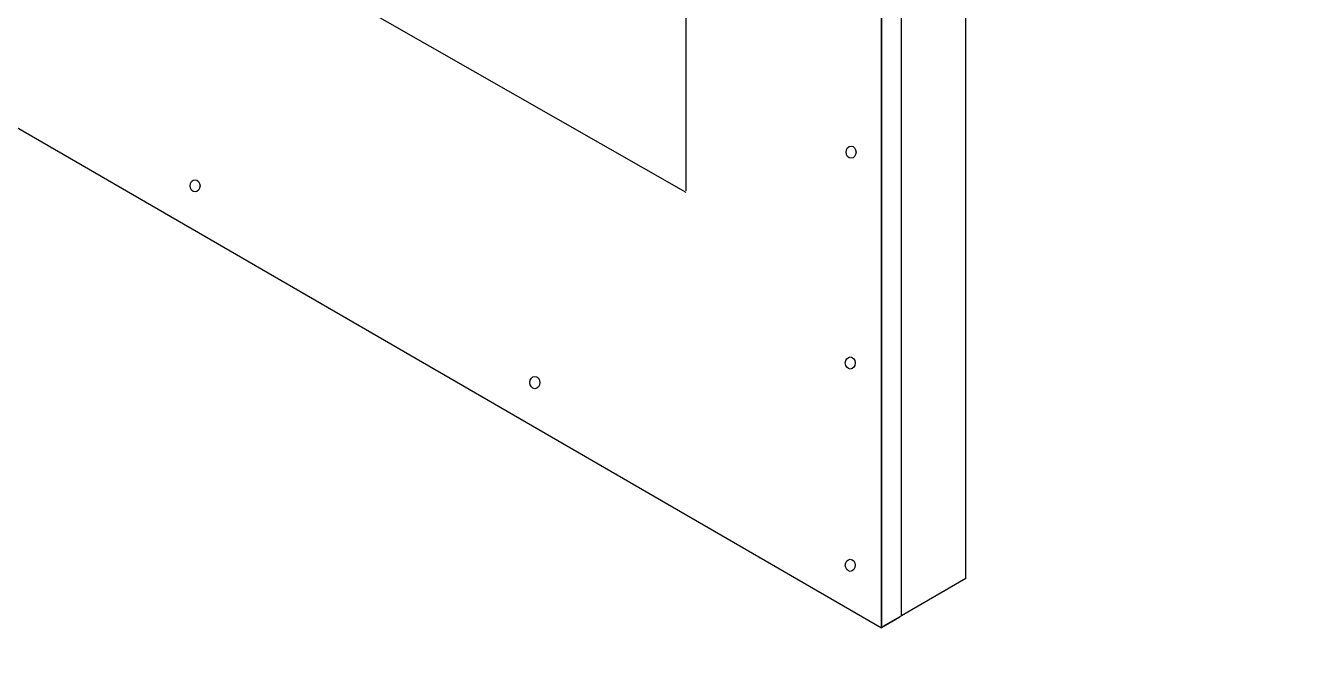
# Model space of a CAD drawing. Extents: x -1140 to 5605, y -816 to 2382.
# Drawn here: x -290.1 to 45.5, y -183.1 to -16.7 of the extents above; entities that cross this region are included whole.
import ezdxf

# ---------------------------------------------------------------- set-up
doc = ezdxf.new("R2010")
doc.units = 0
doc.header["$MEASUREMENT"] = 0
for name, color, linetype, lineweight in [('G-ANNO-TTLB', 7, 'Continuous', 0), ('TYVEK', 7, 'Continuous', 0), ('wall scratch', 7, 'Continuous', 0)]:
    doc.layers.add(name, color=color, linetype=linetype, lineweight=lineweight)

# ---------------------------------------------------------------- blocks, each defined once
blk = doc.blocks.new('Block_41')
at = {"layer": 'wall scratch', "color": 18, "lineweight": 25, "true_color": 0x000000}
for points in [[(-335.57, -17.59)], [(-66.7, -173.25)]]:
    blk.add_lwpolyline(points, dxfattribs=at)
blk = doc.blocks.new('Block_43')
at = {"layer": 'wall scratch', "color": 18, "lineweight": 25, "true_color": 0x000000}
for centre in [(-75, -49.62), (-245.98, -58.38), (-75.21, -104.58), (-157.42, -109.69), (-75.21, -157.32)]:
    blk.add_ellipse(centre, major_axis=(0, 1.59), ratio=0.812499, dxfattribs=at)

msp = doc.modelspace()

# ---------------------------------------------------------------- hatches: boundary and pattern name
at = {"layer": 'G-ANNO-TTLB', "true_color": 0xff00ff, "transparency": 33554687}
h = msp.add_hatch(color=6, dxfattribs=at)
edge = h.paths.add_edge_path()
edge.add_spline(control_points=[(1815.43, -731.7), (1815.43, -731.7), (-1114.08, -731.7), (-1114.08, -731.7), (-1114.08, -731.7), (-1114.08, 1725.3), (-1114.08, 1725.3), (-1114.08, 1725.3), (1815.43, 1725.3), (1815.43, 1725.3), (1815.43, 1725.3), (1815.43, -731.7), (1815.43, -731.7)], knot_values=[0, 0, 0, 0, 1, 1, 1, 2, 2, 2, 3, 3, 3, 4, 4, 4, 4], degree=3, periodic=0)
edge = h.paths.add_edge_path()
edge.add_spline(control_points=[(-1105.08, 1716.3), (-1105.08, 1716.3), (-1105.08, -722.7), (-1105.08, -722.7), (-1105.08, -722.7), (1806.43, -722.7), (1806.43, -722.7), (1806.43, -722.7), (1806.43, 1716.3), (1806.43, 1716.3), (1806.43, 1716.3), (-1105.08, 1716.3), (-1105.08, 1716.3)], knot_values=[0, 0, 0, 0, 1, 1, 1, 2, 2, 2, 3, 3, 3, 4, 4, 4, 4], degree=3, periodic=0)
edge.add_line((-1105.08, 1716.3), (-1105.08, 1716.3))

# ---------------------------------------------------------------- linework, layer by layer
at = {"layer": 'G-ANNO-TTLB'}
for points in [[(1815.43, -731.7), (1815.43, -731.7), (-1114.08, -731.7), (-1114.08, -731.7), (-1114.08, -731.7), (-1114.08, 1725.3), (-1114.08, 1725.3), (-1114.08, 1725.3), (1815.43, 1725.3), (1815.43, 1725.3), (1815.43, 1725.3), (1815.43, -731.7), (1815.43, -731.7)], [(-1105.08, 1716.3), (-1105.08, 1716.3), (-1105.08, -722.7), (-1105.08, -722.7), (-1105.08, -722.7), (1806.43, -722.7), (1806.43, -722.7), (1806.43, -722.7), (1806.43, 1716.3), (1806.43, 1716.3), (1806.43, 1716.3), (-1105.08, 1716.3), (-1105.08, 1716.3)]]:
    msp.add_open_spline(points, degree=3, knots=[0, 0, 0, 0, 1, 1, 1, 2, 2, 2, 3, 3, 3, 4, 4, 4, 4], dxfattribs=at)
at = {"layer": 'TYVEK', "color": 4, "lineweight": 25, "true_color": 0x00ffff}
for p, q in [((-281.91, 33.53), (-118.05, -60.08)), ((-118.05, -1.42), (-118.05, -59.7))]:
    msp.add_line(p, q, dxfattribs=at)
at = {"layer": 'TYVEK', "color": 1, "lineweight": 25, "true_color": 0xff0000}
msp.add_lwpolyline([(16.19, -19.26)], dxfattribs=at)
at = {"layer": 'wall scratch', "color": 33, "lineweight": 25, "true_color": 0xcc9966}
for q in [(-45.08, 263.75), (-61.89, -170.47)]:
    msp.add_line((-45.08, -160.74), q, dxfattribs=at)
at = {"layer": 'wall scratch', "color": 2, "lineweight": 25, "true_color": 0xffff00}
for p, q in [((-61.89, -170.47), (-61.89, 254.02)), ((-67.1, 250.88), (-67.1, -173.61)), ((-67.1, -173.61), (-67.1, 193.09)), ((-335.97, -17.95), (-67.1, -173.61)), ((-62.29, -170.82), (-67.1, -173.61)), ((-61.89, -170.47), (-66.7, -173.25))]:
    msp.add_line(p, q, dxfattribs=at)

# ---------------------------------------------------------------- block references
at = {"layer": 'wall scratch'}
for name in ['Block_43', 'Block_41']:
    msp.add_blockref(name, (0, 0), dxfattribs=at)

doc.saveas('drawing.dxf')
